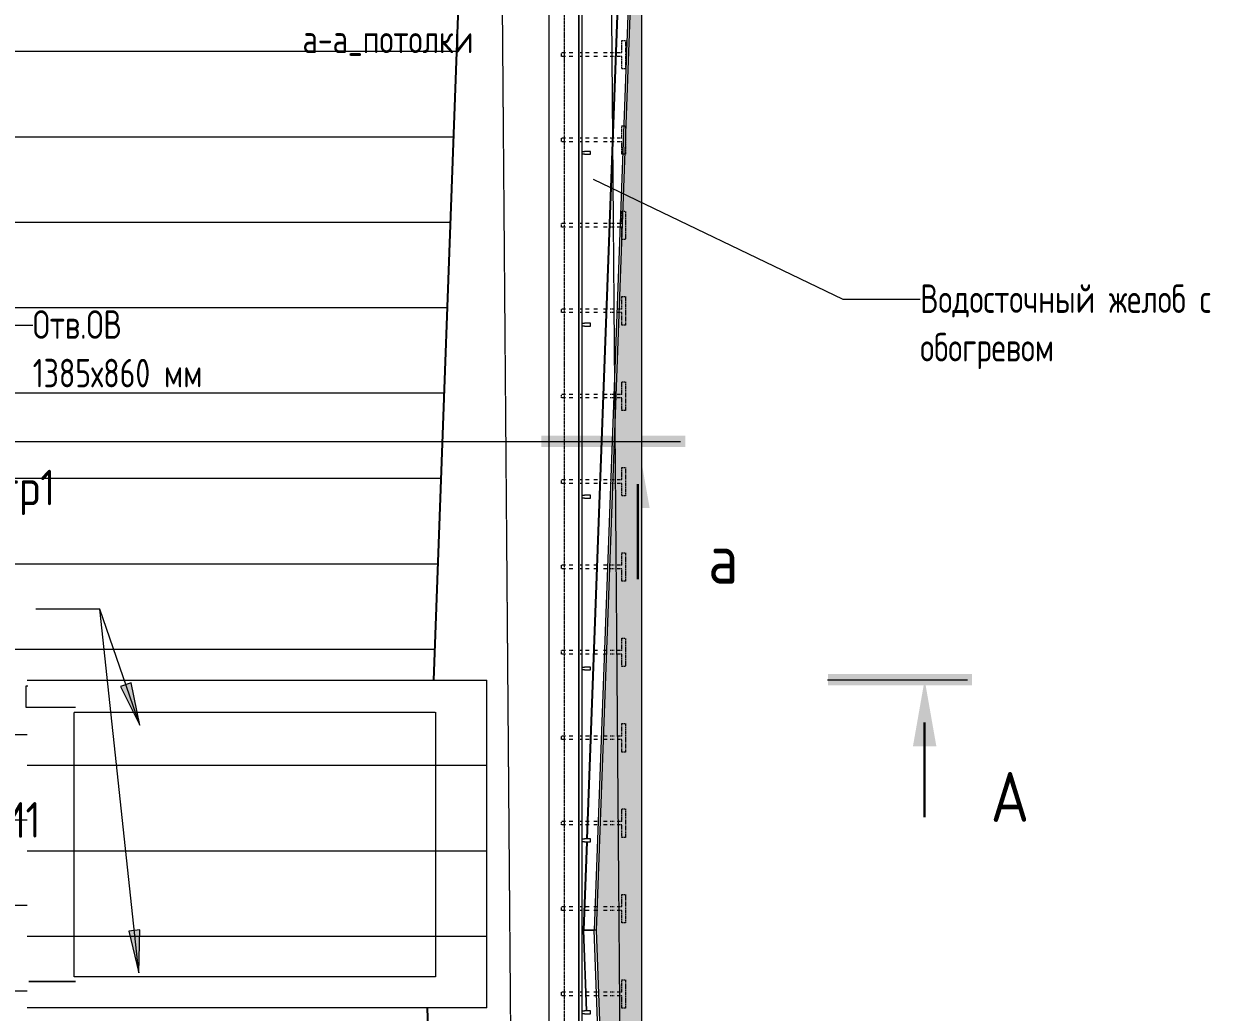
# Model space of a CAD drawing. Header units: millimetres. Extents: x -10178924 to 11692288, y -947381 to 58396.
# Drawn here: x 51549 to 59887, y -540151 to -533206 of the extents above; entities that cross this region are included whole.
import ezdxf

# ---------------------------------------------------------------- set-up
doc = ezdxf.new("R2010")
doc.units = ezdxf.units.MM
for name, pattern in [('ADSK_Линия сетки', [25, 20, -2.5, 0, -2.5]), ('ADSK_Скрыто', [6, 3, -3]), ('ADSK_Штриховая_ш3 п1_5', [4.5, 3, -1.5])]:
    doc.linetypes.add(name, pattern=pattern)
for name, color, linetype, lineweight in [('Аннотация', 7, 'Continuous', 18), ('Антураж', 7, 'Continuous', 18), ('Крыша', 7, 'Continuous', 9), ('Крыша штриховка', 7, 'Continuous', 9), ('Марки', 7, 'Continuous', 20), ('Ограждение', 7, 'Continuous', 9), ('Оси', 253, 'Continuous', 9), ('Разрезы', 7, 'Continuous', 9), ('Узлы', 7, 'Continuous', 18)]:
    doc.layers.add(name, color=color, linetype=linetype, lineweight=lineweight)
doc.layers.add('Линии', color=7, linetype='Continuous', lineweight=9, true_color=0x00a600)
doc.styles.add('GOST Common_1', font='GOST_Common.ttf', dxfattribs={"width": 0.9, "height": 250})
doc.styles.add('GOST Common_3', font='GOST_Common.ttf', dxfattribs={"width": 0.8, "height": 350})
doc.styles.add('GOST Common_4', font='GOST_Common.ttf', dxfattribs={"width": 0.9, "height": 200})

# ---------------------------------------------------------------- blocks, each defined once
blk = doc.blocks.new('Ограждение - 20 доп поручень 300-1864261-План кровли АР')
at = {"layer": 'Ограждение'}
for p, q in [((-60, 10), (-40, 10)), ((-60, 10), (-60, -10)), ((0, 10), (-40, 10)), ((0, -10), (0, 10)), ((-40, -10), (-60, -10)), ((-40, -10), (0, -10))]:
    blk.add_line(p, q, dxfattribs=at)
blk = doc.blocks.new('Ограждение - Ограждение-1863905-План кровли АР')
for p in [(55530.7, 30410.7), (55530.7, 29203.1), (55530.7, 27995.5), (55530.7, 26787.9), (55530.7, 25580.3), (55530.7, 24372.7)]:
    blk.add_blockref('Ограждение - 20 доп поручень 300-1864261-План кровли АР', p)
blk = doc.blocks.new('Тип верхнего поручня - Верхний поручень_Внутренний_-1864227-План кровли АР')
at = {"layer": 'Ограждение'}
for p, q in [((55450.7, 8375), (55450.7, 43298.8)), ((55470.7, 43308.8), (55470.7, 8365))]:
    blk.add_line(p, q, dxfattribs=at)
blk = doc.blocks.new('Тип верхнего поручня - Верхний поручень_Внутренний_-V18-План кровли АР')
at = {"layer": 'Ограждение'}
for p, q in [((55450.7, 43298.8), (55450.7, 8375)), ((55470.7, 43308.8), (55470.7, 8365))]:
    blk.add_line(p, q, dxfattribs=at)
blk = doc.blocks.new('Ограждение - Ограждение-2982064-План кровли АР')
at = {"layer": 'Ограждение'}
for p, q in [((51585.3, 24588), (51585.3, 24590)), ((51585.3, 24590), (51913.1, 24590)), ((51913.1, 24588), (51585.3, 24588))]:
    blk.add_line(p, q, dxfattribs=at)
blk = doc.blocks.new('Ограждение - Ограждение-2982065-План кровли АР')
at = {"layer": 'Ограждение'}
for p, q in [((51565.3, 26517), (51565.3, 26665)), ((51565.3, 26665), (51578.5, 26665)), ((51565.3, 26515), (51565.3, 26517)), ((51565.3, 26517), (51913.1, 26517)), ((51913.1, 26515), (51565.3, 26515))]:
    blk.add_line(p, q, dxfattribs=at)
blk = doc.blocks.new('Антураж 16 - Антураж 16-5664382-План кровли АР')
at = {"layer": 'Антураж'}
for p, q in [((55506.4, 25590.3), (55771.8, 32788.2)), ((55774.6, 32783.3), (55509.4, 25590.3)), ((55846.2, 32783.3), (55557.4, 24950.5)), ((54428.3, 26705), (54640.4, 32458.3)), ((54642.8, 32458.3), (54430.7, 26705)), ((55482.8, 24950.3), (55505.7, 25570.3)), ((55508.6, 25570.3), (55485.8, 24950.1)), ((55503.8, 24382.7), (55482.8, 24950.3)), ((55506.7, 24382.7), (55485.7, 24950.5)), ((55485.7, 24950.5), (55557.4, 24950.5)), ((55557.4, 24950.1), (55485.8, 24950.1)), ((55557.4, 24950.5), (55572.3, 24951.2)), ((55572.3, 24949.4), (55557.4, 24950.1)), ((55846.2, 17117.4), (55557.4, 24950.1)), ((55572.3, 24950.1), (55572.3, 24951.2)), ((54536.5, 20260.6), (54383.7, 24405)), ((54386.1, 24405), (54538.9, 20260.6))]:
    blk.add_line(p, q, dxfattribs=at)
blk = doc.blocks.new('Разрез - Номер вида сзади_3_5 мм-16063-План кровли АР')
at = {"layer": 'Разрезы'}
for points in [[(9.798, 0.404), (9.798, -0.394), (-0.333, -0.394), (-0.333, 0.404)], [(2.176, -4.675), (3, 0), (3.824, -4.675)]]:
    blk.add_hatch(color=256, dxfattribs=at).paths.add_polyline_path(points)
at = {"layer": 'Разрезы', "lineweight": 30}
blk.add_line((3, -3), (3, -9.663), dxfattribs=at)
blk = doc.blocks.new('Кровля')
at = {"layer": 'Аннотация', "lineweight": 9}
for points in [[(52364.5, 26390.6), (52304.3, 26687.1), (52229.6, 26661.4)], [(52357.7, 24649.2), (52365.1, 24951.7), (52286.5, 24943.3)]]:
    blk.add_hatch(color=256, dxfattribs=at).paths.add_polyline_path(points)
at = {"layer": 'Крыша штриховка'}
h = blk.add_hatch(dxfattribs=at)
h.set_pattern_fill('FP_19', color=256, style=0, pattern_type=2)
h.set_pattern_definition([(180, (12858, 0), (-7e-14, -600), [])])
h.paths.add_polyline_path([(55692.2, 8224.7), (55789.3, 8458.8), (55786.6, 8458.1), (55690.4, 8226.4)])
h.paths.add_polyline_path([(55876.3, 8456), (55881.3, 8468), (55862.9, 8463.2), (55871.1, 8458.8)])
h.paths.add_polyline_path([(55773.4, 8781.3), (55774.4, 8787.4), (55626.4, 12784.8), (55637.6, 12785), (55712.9, 12786.1), (55712.9, 12786.3), (55698, 12786.8), (55626.4, 12787), (55774.6, 16788.4), (55861.1, 16787.7), (55860.9, 16796.7), (55844.9, 16792.8), (55774.2, 16792.8), (55773.3, 16797), (55771.9, 16796.7), (55623.5, 12784.7), (55771.7, 8781.8), (55773.3, 8781.4)])
h.paths.add_polyline_path([(55861.2, 8781.6), (55861.1, 8784), (55854.8, 8783.3), (55861.1, 8781.7)])
h.paths.add_polyline_path([(54635.5, 9239.6), (54504.1, 12786.7), (54554.6, 14147.7), (51574, 14147.7), (51574, 16257.7), (51565.3, 16257.7), (51565.3, 16407.7), (51574, 16407.7), (51574, 16447.7), (54639.7, 16447.7), (54658.4, 16953.6), (54569.7, 19360.6), (53212.1, 19360.6), (53212.1, 20260.6), (54536.5, 20260.6), (54383.7, 24405), (51574, 24405.6), (51574, 26515), (51565.3, 26515), (51565.3, 26665), (51574, 26665), (51574, 26705), (54428.3, 26705), (54640.4, 32458.3), (51574, 32458.3), (51574, 34758.3), (54595.3, 34758.3), (54583.9, 35065.7), (52247.1, 35065.7), (52247.1, 36265), (54539.8, 36265.7), (54469.2, 38183.6), (54627, 42520), (50536.5, 38618.7), (50587.1, 38618.7), (50587.1, 29068.6), (50948.6, 29068.6), (50948.6, 27668.6), (50587.1, 27668.6), (50587.1, 27663), (50948.6, 27663), (50948.6, 22063), (50587.1, 22062.9), (50587.1, 13412.8), (50610.6, 13379.2), (50587.1, 13362.8), (50587.1, 13318.7), (50524.1, 13318.7), (50461.9, 13275.3), (50450.6, 13259.1), (54634.6, 9240.4)])
h.paths.add_polyline_path([(55699.6, 12786.8), (55699.6, 12786.9), (55699.6, 12786.8)])
h.paths.add_polyline_path([(50500.4, 13537), (50500.4, 38585.3), (50479, 38565), (50479, 30398.9), (50498.7, 30398.9), (50498.7, 28998.9), (50479, 28998.9), (50479, 13567.6), (50499.2, 13538.7)])
h.paths.add_polyline_path([(55773.4, 17115.3), (55774.5, 17119.6), (55507.4, 24362.7), (55504.5, 24362.7), (55771.9, 17115.7), (55773.3, 17115.4)])
h.paths.add_polyline_path([(55861.2, 17115.6), (55861.1, 17118.1), (55855.5, 17117.1), (55860.7, 17115.8)])
h.paths.add_polyline_path([(55503.8, 24382.7), (55506.7, 24382.7), (55485.8, 24950.7), (55508.6, 25570.3), (55505.7, 25570.3), (55482.9, 24949.9), (55502.9, 24405.6)])
h.paths.add_polyline_path([(55509.4, 25590.3), (55774.6, 32783.3), (55861.2, 32784.3), (55860.8, 32788.2), (55844.9, 32784.3), (55774.2, 32784.3), (55773.3, 32788.6), (55771.8, 32788.2), (55506.4, 25590.3)])
h.paths.add_polyline_path([(55861.2, 33107.2), (55861.1, 33109.7), (55854.4, 33108.9), (55861.1, 33107.2)])
h.paths.add_polyline_path([(55589.3, 38159.5), (55600, 38159.7), (55675.4, 38160.2), (55675.3, 38161.4), (55589.2, 38161.8), (55589.3, 38159.7)])
h.paths.add_polyline_path([(55662, 38161.9), (55662, 38162), (55662, 38161.9)])
h.paths.add_polyline_path([(55859.8, 43232.3), (55859.8, 43238.6), (55838.3, 43233), (55853, 43232.6)])
h.paths.add_polyline_path([(55835.6, 43550.7), (55831.3, 43558.8), (55824, 43553.8), (55835.5, 43550.8)])
h = blk.add_hatch(dxfattribs=at)
h.set_pattern_fill('FP_38', color=256, style=0, pattern_type=2)
h.set_pattern_definition([(180, (48086.75, 6383.93), (7e-14, -600), [])])
h.paths.add_polyline_path([(51574, 24405), (54802.6, 24405.6), (54802.6, 26705), (51574, 26705), (51574, 26665), (51578.5, 26665), (51578.5, 26517), (51913.1, 26517), (51913.1, 26515), (51574, 26515), (51574, 24405.6)])
h.paths.add_polyline_path([(51585.3, 24588), (51585.3, 24590), (51913.1, 24590), (51913.1, 24588)])
at = {"layer": 'Узлы', "true_color": 0xffffff}
h = blk.add_hatch(color=7, dxfattribs=at)
h.paths.add_polyline_path([(41826.4, -521.9), (49650.9, -521.9), (49650.9, 475.1), (49562.8, 474), (49503.2, -470.6), (45149.2, -323.1), (41142.1, -458.2), (41079.8, -77.1), (41079.8, -521.9), (41465, -521.9)])
h.paths.add_polyline_path([(-453.6, -388.9), (8078.1, -388.9), (8077.3, -26.3), (7973.5, -276.8), (3655.9, -146.8), (-674.6, -298.6), (-736.9, 259.3), (-736.9, -388.9)])
h.paths.add_polyline_path([(41079.8, 177.9), (41097.9, 182.8), (41188.3, 1719.8), (35856.5, 1526.9), (35850.1, 1488.2), (41079.8, 1488.2), (41079.8, 182)])
h.paths.add_polyline_path([(8078.1, 312.2), (8078.1, 1488.2), (12889.9, 1488.2), (12882.6, 1527), (8005.2, 1701.9), (8062.3, 316.3)])
h.paths.add_polyline_path([(-736.9, 502.7), (-468.8, 8048.7), (-6523.1, 7837.4), (-6529.6, 7798.6), (-736.9, 7798.6), (-736.9, 522.8)])
h.paths.add_polyline_path([(49650.9, 797.5), (49650.9, 7859.4), (55891.9, 7859.4), (55891.9, 8470.8), (55881.1, 8467.5), (55687, 7999.8), (49350.5, 8221), (49618.7, 803.5), (49632.8, 802.6), (49650.1, 797.7)])
h.paths.add_polyline_path([(16530.7, 1488.2), (35571.8, 1488.2), (35566.4, 1520.3), (29060, 1756.5), (29059.6, 1633.4), (19380, 1633.4), (19380, 1744.1), (13174.7, 1526.9), (13168.2, 1488.2), (15807.9, 1488.2)])
h.paths.add_polyline_path([(-7227.8, 7798.6), (-6807.9, 7798.6), (-6813, 7829.1), (-7122.5, 7899.2), (-6947.6, 14171.4), (-7182.5, 20168.5), (-7227.8, 20180.1), (-7227.8, 7899.2)])
h.paths.add_polyline_path([(55891.9, 8773.7), (55891.9, 16804.8), (55861.4, 16796.7), (55713, 12784.8), (55861.2, 8781.6), (55864.6, 8780.7)])
h.paths.add_polyline_path([(24355.3, 13320.2), (32597, 13639), (32606.4, 13678.1), (16107.8, 13678.1), (16117.8, 13638.2), (24355.3, 13320.2)])
h.paths.add_polyline_path([(10664.9, 13409.4), (15825, 13609.8), (15841.3, 13678.1), (11105, 13678.1), (11105, 21012.5), (10508.5, 21012), (10529.1, 20925.4), (10923.6, 20798), (10667.1, 13472.9)])
h.paths.add_polyline_path([(38181.7, 13414.1), (37897.5, 20847.2), (38471.4, 21009.5), (38481.1, 21051.3), (37706.7, 21051.3), (37706.7, 13678.1), (32878, 13678.1), (32887.7, 13637.6), (38174.9, 13414.4)])
h.paths.add_polyline_path([(55891.9, 17107.6), (55891.9, 32796.3), (55861.3, 32788.2), (55572.3, 24949.4), (55861.2, 17115.6), (55864.6, 17114.7)])
h.paths.add_polyline_path([(-7227.8, 20474.6), (-7182.8, 20486.1), (-6960.1, 26174.2), (-7182.6, 31854.5), (-7227.8, 31866), (-7227.8, 20478.7)])
h.paths.add_polyline_path([(45338.1, 20583.1), (45060.3, 27855.3), (45031.9, 27862.7), (45031.9, 21051.3), (38748.9, 21051.3), (38758.7, 21008.8), (45143.6, 20595.7)])
h.paths.add_polyline_path([(3392.9, 20705.4), (10228.7, 20955.9), (10241.6, 21012.5), (3737.3, 21012.5), (3737.3, 28192.7), (3693.8, 28181.5), (3395.2, 20761.3)])
h.paths.add_polyline_path([(45031.9, 28151.9), (45060.5, 28159.8), (45349.7, 35731.9), (45288.1, 37345), (45031.9, 37345), (45031.9, 28159.8)])
h.paths.add_polyline_path([(3737.3, 28469.4), (3737.3, 42947.5), (3702.4, 42938.6), (3419.3, 35707.7), (3702.4, 28478.4), (3736.8, 28469.6)])
h.paths.add_polyline_path([(-7227.8, 32160.5), (-7192.2, 32169.6), (-7003.4, 37563.7), (-7192, 42951.9), (-7227.8, 42961.1), (-7227.8, 32164.6)])
h.paths.add_polyline_path([(55891.9, 33099.2), (55891.9, 43246.9), (55860, 43238.6), (55675.4, 38159.5), (55861.2, 33107.2), (55864.6, 33106.3)])
h.paths.add_polyline_path([(45071.8, 38095), (45259.5, 38095), (45067.3, 43127.7), (45031.9, 43136.9), (45031.9, 38095), (45070, 38095)])
h.paths.add_polyline_path([(3737.3, 43224.3), (3737.3, 43716.6), (-7227.8, 43716.6), (-7227.8, 43255.6), (-7191.7, 43264.8), (-7067.6, 43609), (-1846.2, 43421.7), (3578, 43616.1), (3702.1, 43233.3), (3736.9, 43224.4)])
h.paths.add_polyline_path([(45031.9, 43426.1), (45104.3, 43444.9), (45207, 43781.1), (50463, 43599.1), (55714, 43781), (55835.6, 43550.7), (55891.9, 43536.1), (55891.9, 43898.8), (45031.9, 43898.8), (45031.9, 43440)])
at = {"layer": 'Аннотация', "lineweight": 9}
for p, q in [((55550, 30226.8), (57306.3, 29382)), ((57306.3, 29382), (57849, 29382)), ((51482.6, 29200.3), (51612.2, 29200.3)), ((51746.4, 27204), (51632.7, 27204)), ((52084.6, 27204), (51746.4, 27204)), ((52084.6, 27204), (51746.4, 27204)), ((52357.7, 24649.2), (52084.6, 27204)), ((52364.5, 26390.6), (52084.6, 27204)), ((52304.3, 26687.1), (52229.6, 26661.4)), ((52364.5, 26390.6), (52304.3, 26687.1)), ((52229.6, 26661.4), (52364.5, 26390.6)), ((52365.1, 24951.7), (52286.5, 24943.3)), ((52286.5, 24943.3), (52357.7, 24649.2)), ((52357.7, 24649.2), (52365.1, 24951.7))]:
    blk.add_line(p, q, dxfattribs=at)
at = {"layer": 'Крыша'}
for p, q in [((51574, 26705), (54802.6, 26705)), ((54802.6, 24405), (54802.6, 26705)), ((54802.6, 24405), (51574, 24405))]:
    blk.add_line(p, q, dxfattribs=at)
at = {"layer": 'Линии', "color": 7, "linetype": 'ADSK_Штриховая_ш3 п1_5'}
for p, q in [((55870.3, 8059.4), (55582.1, 43698.8)), ((54818.5, 42898.8), (55095.8, 8609.4)), ((51903.6, 26482), (54443.6, 26482)), ((51903.6, 24622), (51903.6, 26482)), ((54443.6, 26482), (54443.6, 24622)), ((54443.6, 24622), (51903.6, 24622))]:
    blk.add_line(p, q, dxfattribs=at)
at = {"layer": 'Линии', "color": 5, "true_color": 0x0000ff}
blk.add_line((55241.9, 8509.4), (55241.9, 43248.8), dxfattribs=at)
at = {"layer": 'Линии', "color": 7}
for p, q in [((55861.3, 32788.3), (55572.3, 24950.1)), ((55891.9, 17107.6), (55891.9, 32796.3)), ((55572.3, 24950.1), (55861.2, 17115.6))]:
    blk.add_line(p, q, dxfattribs=at)
at = {"layer": 'Линии', "color": 7, "linetype": 'ADSK_Скрыто'}
for p, q in [((55753.1, 31200.9), (55778.1, 31200.9)), ((55753.1, 31113.4), (55753.1, 31200.9)), ((55778.1, 31200.9), (55778.1, 31000.9)), ((55328.1, 31088.4), (55328.1, 31113.4)), ((55358.1, 31113.4), (55328.1, 31113.4)), ((55408.1, 31113.4), (55378.1, 31113.4)), ((55473.1, 31113.4), (55443.1, 31113.4)), ((55523.1, 31113.4), (55493.1, 31113.4)), ((55583.1, 31113.4), (55553.1, 31113.4)), ((55648.1, 31113.4), (55618.1, 31113.4)), ((55698.1, 31113.4), (55668.1, 31113.4)), ((55753.1, 31113.4), (55718.1, 31113.4)), ((55358.1, 31088.4), (55328.1, 31088.4)), ((55408.1, 31088.4), (55378.1, 31088.4)), ((55473.1, 31088.4), (55443.1, 31088.4)), ((55523.1, 31088.4), (55493.1, 31088.4)), ((55583.1, 31088.4), (55553.1, 31088.4)), ((55648.1, 31088.4), (55618.1, 31088.4)), ((55698.1, 31088.4), (55668.1, 31088.4)), ((55753.1, 31088.4), (55718.1, 31088.4)), ((55753.1, 31000.9), (55753.1, 31088.4)), ((55778.1, 31000.9), (55753.1, 31000.9)), ((55753.1, 30600.9), (55778.1, 30600.9)), ((55753.1, 30513.4), (55753.1, 30600.9)), ((55778.1, 30600.9), (55778.1, 30400.9)), ((55328.1, 30488.4), (55328.1, 30513.4)), ((55358.1, 30513.4), (55328.1, 30513.4)), ((55358.1, 30488.4), (55328.1, 30488.4)), ((55408.1, 30513.4), (55378.1, 30513.4)), ((55408.1, 30488.4), (55378.1, 30488.4)), ((55473.1, 30513.4), (55443.1, 30513.4)), ((55473.1, 30488.4), (55443.1, 30488.4)), ((55523.1, 30513.4), (55493.1, 30513.4)), ((55523.1, 30488.4), (55493.1, 30488.4)), ((55583.1, 30513.4), (55553.1, 30513.4)), ((55583.1, 30488.4), (55553.1, 30488.4)), ((55648.1, 30513.4), (55618.1, 30513.4)), ((55648.1, 30488.4), (55618.1, 30488.4)), ((55698.1, 30513.4), (55668.1, 30513.4)), ((55698.1, 30488.4), (55668.1, 30488.4)), ((55753.1, 30513.4), (55718.1, 30513.4)), ((55753.1, 30488.4), (55718.1, 30488.4)), ((55753.1, 30400.9), (55753.1, 30488.4)), ((55778.1, 30400.9), (55753.1, 30400.9)), ((55753.1, 30000.9), (55778.1, 30000.9)), ((55753.1, 29913.4), (55753.1, 30000.9)), ((55778.1, 30000.9), (55778.1, 29800.9)), ((55328.1, 29888.4), (55328.1, 29913.4)), ((55358.1, 29913.4), (55328.1, 29913.4)), ((55358.1, 29888.4), (55328.1, 29888.4)), ((55408.1, 29913.4), (55378.1, 29913.4)), ((55408.1, 29888.4), (55378.1, 29888.4)), ((55473.1, 29913.4), (55443.1, 29913.4)), ((55473.1, 29888.4), (55443.1, 29888.4)), ((55523.1, 29913.4), (55493.1, 29913.4)), ((55523.1, 29888.4), (55493.1, 29888.4)), ((55583.1, 29913.4), (55553.1, 29913.4)), ((55583.1, 29888.4), (55553.1, 29888.4)), ((55648.1, 29913.4), (55618.1, 29913.4)), ((55648.1, 29888.4), (55618.1, 29888.4)), ((55698.1, 29913.4), (55668.1, 29913.4)), ((55698.1, 29888.4), (55668.1, 29888.4)), ((55753.1, 29913.4), (55718.1, 29913.4)), ((55753.1, 29888.4), (55718.1, 29888.4)), ((55753.1, 29800.9), (55753.1, 29888.4)), ((55778.1, 29800.9), (55753.1, 29800.9)), ((55753.1, 29400.9), (55778.1, 29400.9)), ((55753.1, 29313.4), (55753.1, 29400.9)), ((55778.1, 29400.9), (55778.1, 29200.9)), ((55328.1, 29288.4), (55328.1, 29313.4)), ((55358.1, 29313.4), (55328.1, 29313.4)), ((55358.1, 29288.4), (55328.1, 29288.4)), ((55408.1, 29313.4), (55378.1, 29313.4)), ((55408.1, 29288.4), (55378.1, 29288.4)), ((55473.1, 29313.4), (55443.1, 29313.4)), ((55473.1, 29288.4), (55443.1, 29288.4)), ((55523.1, 29313.4), (55493.1, 29313.4)), ((55523.1, 29288.4), (55493.1, 29288.4)), ((55583.1, 29313.4), (55553.1, 29313.4)), ((55583.1, 29288.4), (55553.1, 29288.4)), ((55648.1, 29313.4), (55618.1, 29313.4)), ((55648.1, 29288.4), (55618.1, 29288.4)), ((55698.1, 29313.4), (55668.1, 29313.4)), ((55698.1, 29288.4), (55668.1, 29288.4)), ((55753.1, 29313.4), (55718.1, 29313.4)), ((55753.1, 29288.4), (55718.1, 29288.4)), ((55753.1, 29200.9), (55753.1, 29288.4)), ((55778.1, 29200.9), (55753.1, 29200.9)), ((55753.1, 28800.9), (55778.1, 28800.9)), ((55753.1, 28713.4), (55753.1, 28800.9)), ((55778.1, 28800.9), (55778.1, 28600.9)), ((55328.1, 28688.4), (55328.1, 28713.4)), ((55358.1, 28713.4), (55328.1, 28713.4)), ((55358.1, 28688.4), (55328.1, 28688.4)), ((55408.1, 28713.4), (55378.1, 28713.4)), ((55408.1, 28688.4), (55378.1, 28688.4)), ((55473.1, 28713.4), (55443.1, 28713.4)), ((55473.1, 28688.4), (55443.1, 28688.4)), ((55523.1, 28713.4), (55493.1, 28713.4)), ((55523.1, 28688.4), (55493.1, 28688.4)), ((55583.1, 28713.4), (55553.1, 28713.4)), ((55583.1, 28688.4), (55553.1, 28688.4)), ((55648.1, 28713.4), (55618.1, 28713.4)), ((55648.1, 28688.4), (55618.1, 28688.4)), ((55698.1, 28713.4), (55668.1, 28713.4)), ((55698.1, 28688.4), (55668.1, 28688.4)), ((55753.1, 28713.4), (55718.1, 28713.4)), ((55753.1, 28688.4), (55718.1, 28688.4)), ((55753.1, 28600.9), (55753.1, 28688.4)), ((55778.1, 28600.9), (55753.1, 28600.9)), ((55753.1, 28200.9), (55778.1, 28200.9)), ((55753.1, 28113.4), (55753.1, 28200.9)), ((55778.1, 28200.9), (55778.1, 28000.9)), ((55328.1, 28088.4), (55328.1, 28113.4)), ((55358.1, 28113.4), (55328.1, 28113.4)), ((55408.1, 28113.4), (55378.1, 28113.4)), ((55473.1, 28113.4), (55443.1, 28113.4)), ((55523.1, 28113.4), (55493.1, 28113.4)), ((55583.1, 28113.4), (55553.1, 28113.4)), ((55648.1, 28113.4), (55618.1, 28113.4)), ((55698.1, 28113.4), (55668.1, 28113.4)), ((55753.1, 28113.4), (55718.1, 28113.4)), ((55358.1, 28088.4), (55328.1, 28088.4)), ((55408.1, 28088.4), (55378.1, 28088.4)), ((55473.1, 28088.4), (55443.1, 28088.4)), ((55523.1, 28088.4), (55493.1, 28088.4)), ((55583.1, 28088.4), (55553.1, 28088.4)), ((55648.1, 28088.4), (55618.1, 28088.4)), ((55698.1, 28088.4), (55668.1, 28088.4)), ((55753.1, 28088.4), (55718.1, 28088.4)), ((55753.1, 28000.9), (55753.1, 28088.4)), ((55778.1, 28000.9), (55753.1, 28000.9)), ((55753.1, 27600.9), (55778.1, 27600.9)), ((55753.1, 27513.4), (55753.1, 27600.9)), ((55778.1, 27600.9), (55778.1, 27400.9)), ((55328.1, 27488.4), (55328.1, 27513.4)), ((55358.1, 27513.4), (55328.1, 27513.4)), ((55358.1, 27488.4), (55328.1, 27488.4)), ((55408.1, 27513.4), (55378.1, 27513.4)), ((55408.1, 27488.4), (55378.1, 27488.4)), ((55473.1, 27513.4), (55443.1, 27513.4)), ((55473.1, 27488.4), (55443.1, 27488.4)), ((55523.1, 27513.4), (55493.1, 27513.4)), ((55523.1, 27488.4), (55493.1, 27488.4)), ((55583.1, 27513.4), (55553.1, 27513.4)), ((55583.1, 27488.4), (55553.1, 27488.4)), ((55648.1, 27513.4), (55618.1, 27513.4)), ((55648.1, 27488.4), (55618.1, 27488.4)), ((55698.1, 27513.4), (55668.1, 27513.4)), ((55698.1, 27488.4), (55668.1, 27488.4)), ((55753.1, 27513.4), (55718.1, 27513.4)), ((55753.1, 27488.4), (55718.1, 27488.4)), ((55753.1, 27400.9), (55753.1, 27488.4)), ((55778.1, 27400.9), (55753.1, 27400.9)), ((55753.1, 27000.9), (55778.1, 27000.9)), ((55753.1, 26913.4), (55753.1, 27000.9)), ((55778.1, 27000.9), (55778.1, 26800.9)), ((55328.1, 26888.4), (55328.1, 26913.4)), ((55358.1, 26913.4), (55328.1, 26913.4)), ((55358.1, 26888.4), (55328.1, 26888.4)), ((55408.1, 26913.4), (55378.1, 26913.4)), ((55408.1, 26888.4), (55378.1, 26888.4)), ((55473.1, 26913.4), (55443.1, 26913.4)), ((55473.1, 26888.4), (55443.1, 26888.4)), ((55523.1, 26913.4), (55493.1, 26913.4)), ((55523.1, 26888.4), (55493.1, 26888.4)), ((55583.1, 26913.4), (55553.1, 26913.4)), ((55583.1, 26888.4), (55553.1, 26888.4)), ((55648.1, 26913.4), (55618.1, 26913.4)), ((55648.1, 26888.4), (55618.1, 26888.4)), ((55698.1, 26913.4), (55668.1, 26913.4)), ((55698.1, 26888.4), (55668.1, 26888.4)), ((55753.1, 26913.4), (55718.1, 26913.4)), ((55753.1, 26888.4), (55718.1, 26888.4)), ((55753.1, 26800.9), (55753.1, 26888.4)), ((55778.1, 26800.9), (55753.1, 26800.9)), ((55753.1, 26400.9), (55778.1, 26400.9)), ((55753.1, 26313.4), (55753.1, 26400.9)), ((55778.1, 26400.9), (55778.1, 26200.9)), ((55328.1, 26288.4), (55328.1, 26313.4)), ((55358.1, 26313.4), (55328.1, 26313.4)), ((55358.1, 26288.4), (55328.1, 26288.4)), ((55408.1, 26313.4), (55378.1, 26313.4)), ((55408.1, 26288.4), (55378.1, 26288.4)), ((55473.1, 26313.4), (55443.1, 26313.4)), ((55473.1, 26288.4), (55443.1, 26288.4)), ((55523.1, 26313.4), (55493.1, 26313.4)), ((55523.1, 26288.4), (55493.1, 26288.4)), ((55583.1, 26313.4), (55553.1, 26313.4)), ((55583.1, 26288.4), (55553.1, 26288.4)), ((55648.1, 26313.4), (55618.1, 26313.4)), ((55648.1, 26288.4), (55618.1, 26288.4)), ((55698.1, 26313.4), (55668.1, 26313.4)), ((55698.1, 26288.4), (55668.1, 26288.4)), ((55753.1, 26313.4), (55718.1, 26313.4)), ((55753.1, 26288.4), (55718.1, 26288.4)), ((55753.1, 26200.9), (55753.1, 26288.4)), ((55778.1, 26200.9), (55753.1, 26200.9)), ((55753.1, 25800.9), (55778.1, 25800.9)), ((55753.1, 25713.4), (55753.1, 25800.9)), ((55778.1, 25800.9), (55778.1, 25600.9)), ((55328.1, 25688.4), (55328.1, 25713.4)), ((55358.1, 25713.4), (55328.1, 25713.4)), ((55358.1, 25688.4), (55328.1, 25688.4)), ((55408.1, 25713.4), (55378.1, 25713.4)), ((55408.1, 25688.4), (55378.1, 25688.4)), ((55473.1, 25713.4), (55443.1, 25713.4)), ((55473.1, 25688.4), (55443.1, 25688.4)), ((55523.1, 25713.4), (55493.1, 25713.4)), ((55523.1, 25688.4), (55493.1, 25688.4)), ((55583.1, 25713.4), (55553.1, 25713.4)), ((55583.1, 25688.4), (55553.1, 25688.4)), ((55648.1, 25713.4), (55618.1, 25713.4)), ((55648.1, 25688.4), (55618.1, 25688.4)), ((55698.1, 25713.4), (55668.1, 25713.4)), ((55698.1, 25688.4), (55668.1, 25688.4)), ((55753.1, 25713.4), (55718.1, 25713.4)), ((55753.1, 25688.4), (55718.1, 25688.4)), ((55753.1, 25600.9), (55753.1, 25688.4)), ((55778.1, 25600.9), (55753.1, 25600.9)), ((55753.1, 25200.9), (55778.1, 25200.9)), ((55753.1, 25113.4), (55753.1, 25200.9)), ((55778.1, 25200.9), (55778.1, 25000.9)), ((55328.1, 25088.4), (55328.1, 25113.4)), ((55358.1, 25113.4), (55328.1, 25113.4)), ((55408.1, 25113.4), (55378.1, 25113.4)), ((55473.1, 25113.4), (55443.1, 25113.4)), ((55523.1, 25113.4), (55493.1, 25113.4)), ((55583.1, 25113.4), (55553.1, 25113.4)), ((55648.1, 25113.4), (55618.1, 25113.4)), ((55698.1, 25113.4), (55668.1, 25113.4)), ((55753.1, 25113.4), (55718.1, 25113.4)), ((55358.1, 25088.4), (55328.1, 25088.4)), ((55408.1, 25088.4), (55378.1, 25088.4)), ((55473.1, 25088.4), (55443.1, 25088.4)), ((55523.1, 25088.4), (55493.1, 25088.4)), ((55583.1, 25088.4), (55553.1, 25088.4)), ((55648.1, 25088.4), (55618.1, 25088.4)), ((55698.1, 25088.4), (55668.1, 25088.4)), ((55753.1, 25088.4), (55718.1, 25088.4)), ((55753.1, 25000.9), (55753.1, 25088.4)), ((55778.1, 25000.9), (55753.1, 25000.9)), ((55753.1, 24600.9), (55778.1, 24600.9)), ((55753.1, 24513.4), (55753.1, 24600.9)), ((55778.1, 24600.9), (55778.1, 24400.9)), ((55328.1, 24488.4), (55328.1, 24513.4)), ((55358.1, 24513.4), (55328.1, 24513.4)), ((55358.1, 24488.4), (55328.1, 24488.4)), ((55408.1, 24513.4), (55378.1, 24513.4)), ((55408.1, 24488.4), (55378.1, 24488.4)), ((55473.1, 24513.4), (55443.1, 24513.4)), ((55473.1, 24488.4), (55443.1, 24488.4)), ((55523.1, 24513.4), (55493.1, 24513.4)), ((55523.1, 24488.4), (55493.1, 24488.4)), ((55583.1, 24513.4), (55553.1, 24513.4)), ((55583.1, 24488.4), (55553.1, 24488.4)), ((55648.1, 24513.4), (55618.1, 24513.4)), ((55648.1, 24488.4), (55618.1, 24488.4)), ((55698.1, 24513.4), (55668.1, 24513.4)), ((55698.1, 24488.4), (55668.1, 24488.4)), ((55753.1, 24513.4), (55718.1, 24513.4)), ((55753.1, 24488.4), (55718.1, 24488.4)), ((55753.1, 24400.9), (55753.1, 24488.4)), ((55778.1, 24400.9), (55753.1, 24400.9))]:
    blk.add_line(p, q, dxfattribs=at)
at = {"layer": 'Оси', "linetype": 'ADSK_Линия сетки'}
blk.add_line((55349.6, -5630.6), (55349.6, 44223), dxfattribs=at)
at = {"layer": 'Разрезы', "lineweight": 20}
for p, q in [((48114.5, 28382.5), (56165.1, 28382.5)), ((57197.1, 26708.7), (58180.2, 26708.7))]:
    blk.add_line(p, q, dxfattribs=at)
at = {"layer": 'Антураж'}
blk.add_blockref('Антураж 16 - Антураж 16-5664382-План кровли АР', (0, 0), dxfattribs=at)
at = {"layer": 'Ограждение'}
for name in ['Ограждение - Ограждение-1863905-План кровли АР', 'Тип верхнего поручня - Верхний поручень_Внутренний_-1864227-План кровли АР', 'Тип верхнего поручня - Верхний поручень_Внутренний_-V18-План кровли АР', 'Ограждение - Ограждение-2982065-План кровли АР', 'Ограждение - Ограждение-2982064-План кровли АР']:
    blk.add_blockref(name, (0, 0), dxfattribs=at)
at = {"layer": 'Разрезы', "lineweight": 50, "extrusion": (0, 0, -1), "xscale": 99.99999999999993, "yscale": 99.99999999999993, "zscale": 99.99999999999993}
for p in [(-56165.1, 28382.5), (-58180.2, 26708.7)]:
    blk.add_blockref('Разрез - Номер вида сзади_3_5 мм-16063-План кровли АР', p, dxfattribs=at)
at = {"layer": 'Аннотация', "lineweight": 9, "attachment_point": 1, "line_spacing_factor": 1.022766}
for s, insert, char_height, width, style in [('\\pxt1.8,3.6,5.4,7.2,9,10.8,12.6,14.4,16.2,18,19.8,21.6,23.4,25.2,27,28.8,30.6,32.4,34.2,36,37.8,39.6,41.4,43.2,45,46.8,48.6,50.4,52.2,54,55.8,57.6;{Водосточный желоб с обогревом}', (57849, 29486.1), 200, 2393.1, 'GOST Common_3'), ('\\pxt1.8,3.6,5.4,7.2,9,10.8,12.6,14.4,16.2,18,19.8,21.6,23.4,25.2,27,28.8,30.6,32.4,34.2,36,37.8,39.6,41.4,43.2,45,46.8,48.6,50.4,52.2,54,55.8,57.6;{Отв.ОВ 1385х860 мм}', (51612.2, 29304.4), 200, 1530, 'GOST Common_3'), ('\\pxt1.44,2.88,4.32,5.76,7.2,8.64,10.08,11.52,12.96,14.4,15.84,17.28,18.72,20.16,21.6,23.04,24.48,25.92,27.36,28.8,30.24,31.68,33.12,34.56,36,37.44,38.88,40.32,41.76,43.2,44.64,46.08;{Птр1}', (51174.1, 28184.3), 250, 887.4, 'GOST Common_4')]:
    blk.add_mtext(s, dxfattribs=dict(at, insert=insert, char_height=char_height, width=width, style=style))
at = {"layer": 'Марки', "lineweight": 9, "insert": (51427.4, 25724.2), "char_height": 250, "width": 500.4, "attachment_point": 5, "line_spacing_factor": 1.022766, "style": 'GOST Common_4'}
blk.add_mtext('\\pxqc,t4.572,9.144,13.716,18.288,22.86,27.432,32.004,36.576,41.148,45.72,50.292,54.864,59.436,64.008,68.58,73.152,77.724,82.296,86.868,91.44,96.012,100.584,105.156,109.728,114.3,118.872,123.444,128.016,132.588,137.16,141.732,146.304;{КМ1}', dxfattribs=at)
at = {"layer": 'Разрезы', "attachment_point": 5, "line_spacing_factor": 1.022766}
for s, insert, char_height, width, style in [('\\pxqc,t1.8,3.6,5.4,7.2,9,10.8,12.6,14.4,16.2,18,19.8,21.6,23.4,25.2,27,28.8,30.6,32.4,34.2,36,37.8,39.6,41.4,43.2,45,46.8,48.6,50.4,52.2,54,55.8,57.6;{а-а_потолки}', (54108.3, 31201.6), 200, 1541.7, 'GOST Common_3'), ('\\pxqc,t2.90286,5.80571,8.70857,11.61143,14.51429,17.41714,20.32,23.22286,26.12571,29.02857,31.93143,34.83429,37.73714,40.64,43.54286,46.44571,49.34857,52.25143,55.15429,58.05714,60.96,63.86286,66.76571,69.66857,72.57143,75.47429,78.37714,81.28,84.18286,87.08571,89.98857,92.89143;{а}', (56464.3, 27559.4), 350, 232.8, 'GOST Common_1'), ('\\pxqc,t2.90286,5.80571,8.70857,11.61143,14.51429,17.41714,20.32,23.22286,26.12571,29.02857,31.93143,34.83429,37.73714,40.64,43.54286,46.44571,49.34857,52.25143,55.15429,58.05714,60.96,63.86286,66.76571,69.66857,72.57143,75.47429,78.37714,81.28,84.18286,87.08571,89.98857,92.89143;{А}', (58479.5, 25885.5), 350, 259.2, 'GOST Common_1')]:
    blk.add_mtext(s, dxfattribs=dict(at, insert=insert, char_height=char_height, width=width, style=style))

msp = doc.modelspace()

# ---------------------------------------------------------------- block references
msp.add_blockref('Кровля', (0, -564523.7))

doc.saveas('drawing.dxf')
